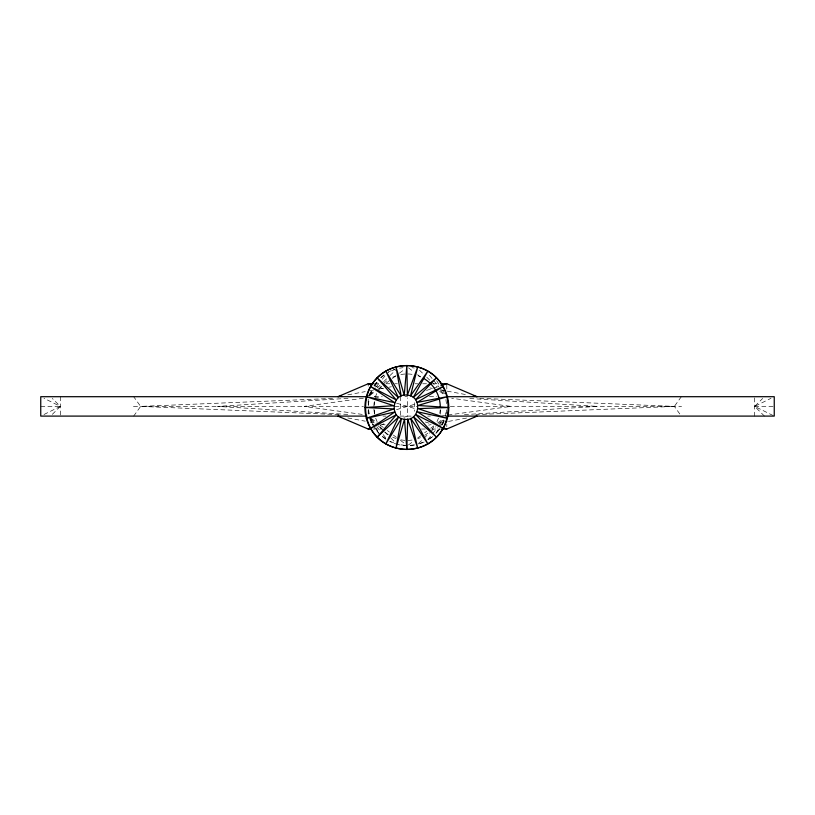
<?xml version="1.0" encoding="UTF-8"?>
<svg xmlns="http://www.w3.org/2000/svg" width="815" height="815" viewBox="0 0 815 815"><rect width="100%" height="100%" fill="white"/><g stroke="black" fill="none" stroke-linecap="round" stroke-linejoin="round"><path stroke-width="0.61" stroke-dasharray="4.08 3.06" d="M368.349 405.269L369.093 399.615M445.459 416.567L446.355 409.792M369.979 395.173L372.16 389.906M441.974 424.992L444.155 419.725M368.788 395.591L371.711 390.069M442.117 424.941L444.46 420.52M368.879 395.632L372.261 390.314M374.971 386.055L377.681 381.797M435.964 433.122L439.356 427.804M440.029 426.744L444.094 420.357M133.68 416.098L140.628 406.4L335.179 398.331M681.32 396.701L674.372 406.4L476.001 414.621M374.156 385.841L379.016 379.515M435.984 433.285L439.448 428.761M368.991 395.723L375.277 387.94M376.061 386.962L379.209 383.07M382.347 379.179L385.495 375.287M427.936 439.458L431.869 434.599M432.653 433.621L437.37 427.783M438.154 426.805L443.655 419.99M52.333 414.336L60.341 406.4L52.333 398.464M764.45 416.098L754.659 406.4L762.667 398.464M370.02 394.929L373.657 391.394M377.304 387.869L380.035 385.22M383.671 381.685L389.132 376.387M390.049 375.501L395.509 370.204M418.584 443.472L423.138 439.061M424.045 438.175L429.505 432.877M430.412 432.001L435.872 426.703M439.519 423.168L443.156 419.633M384.232 375.145L379.709 378.608A39.303 39.303 0 0 1 384.038 374.869M428.058 439.743L432.571 436.27M370.214 395.183L377.274 389.865M378.282 389.112L382.306 386.076M386.341 383.04L391.373 379.24M392.382 378.486L398.433 373.932M399.442 373.168L404.474 369.378M408.509 444.939L413.541 441.149M417.575 438.113L420.601 435.831M424.635 432.796L426.642 431.278M430.677 428.242L433.702 425.97M437.726 422.934L442.769 419.134M44.02 414.489L60.341 406.4L44.02 398.311M773.16 415.558L754.659 406.4L770.98 398.311M395.224 369.307L387.848 372.363A39.303 39.303 0 0 1 395.153 369.093M418.727 443.92L423.994 441.74M426.551 390.426L432.51 388.46M433.702 388.072L439.652 386.116M380.106 425.114L386.065 423.158M403.924 417.28L407.5 416.098L407.5 397.914M396.538 409.629L416.027 403.883M347.842 394.847L365.242 391.618M370.214 390.691L372.7 390.232M378.914 389.071L383.885 388.144M388.857 387.227L391.343 386.758M428.629 425.114L431.115 424.646M438.572 423.26L447.272 421.65M448.515 421.416L467.158 417.952M363.286 398.26L304.158 406.4L363.286 414.54M441.659 415.925L446.691 415.232M447.944 415.059L510.842 406.4L451.714 398.26M399.584 368.146L402.977 367.697M414.285 444.807L407.5 445.703A39.303 39.303 0 0 1 398.433 444.633M348.005 398.341L217.574 406.4L350.542 414.611M464.458 414.611L597.426 406.4L466.995 398.341M374.543 383.763L378.343 383.763M385.953 383.763L389.753 383.763M394.827 383.763L397.353 383.763M415.11 383.763L417.647 383.763M422.71 383.763L426.52 383.763M432.857 383.763L437.93 383.763M374.38 396.701L382.194 396.701M404.963 396.701L407.5 396.701M429.495 396.701L436.911 396.701M40.75 406.4L60.341 406.4M133.466 406.4L363.388 406.4M394.898 406.4L417.127 406.4M450.349 406.4L681.534 406.4M754.659 406.4L773.028 406.4M383.04 416.098L385.994 416.098M399.89 416.098L413.46 416.098M427.743 416.098L430.32 416.098M373.27 429.036L382.143 429.036M421.447 429.036L425.247 429.036M431.583 429.036L440.457 429.036M479.821 398.331L674.372 406.4L681.32 416.098M338.999 414.621L140.628 406.4L133.68 396.701M412.023 367.697L414.285 367.993M405.238 445.397L397.333 444.358A39.303 39.303 0 0 1 389.855 441.516M429.872 387.92L432.358 388.378M442.301 390.232L446.029 390.925M447.272 391.149L467.158 394.847M347.842 417.952L365.242 421.182M370.214 422.109L375.185 423.036M382.643 424.421L385.128 424.88M374.605 396.701L380.697 398.494M396.538 403.16L416.027 408.916M374.156 385.719L383.682 388.857M425.359 421.987L428.935 423.158M389.957 441.302L395.224 443.482M408.509 367.86L413.541 371.65M417.575 374.686L420.601 376.968M439.743 391.383L443.778 394.419M371.222 418.38L379.281 424.452M380.289 425.206L383.315 427.488M387.349 430.524L389.366 432.042M393.39 435.078L396.416 437.349M400.45 440.385L404.474 443.421M382.429 436.27L386.045 439.051M419.491 370.204L423.138 373.739M426.775 377.274L430.412 380.799M431.329 381.685L436.789 386.982M440.426 390.517L444.073 394.042M370.927 418.747L377.304 424.931M378.211 425.817L383.671 431.115M384.588 432.001L390.049 437.298M390.956 438.175L395.509 442.596M429.505 375.287L432.653 379.179M433.437 380.147L438.939 386.962M439.723 387.94L444.44 393.777M370.56 419.022L376.061 425.838M376.846 426.805L379.994 430.697M383.132 434.599L386.279 438.49M379.016 433.285L373.464 426.051A39.303 39.303 0 0 1 370.193 418.747M436.646 380.737L440.029 386.055M369.552 418.227L374.971 426.744M375.644 427.804L379.036 433.122M369.959 419.419L372.883 424.941M442.84 389.906L444.155 393.064M368.349 409.813A39.303 39.303 0 0 0 369.541 416.567L373.026 424.992M445.907 399.615L446.651 405.269M368.645 409.792L369.541 416.567M754.659 397.914L754.659 416.098M446.803 384.935L446.803 389.641M446.803 424.33L446.803 426.683M440.395 410.037L440.395 416.098M414.662 402.763L414.662 411.249M400.338 396.701L400.338 416.098M374.605 401.551L374.605 405.187M374.605 410.037L374.605 416.098M368.197 383.763L368.197 386.116M368.197 399.126L368.197 405.187M368.197 410.037L368.197 416.098M60.341 396.701L60.341 416.098M446.651 409.813A39.303 39.303 0 0 1 445.734 415.467M444.022 420.907A39.303 39.303 0 0 1 442.087 425.063M439.693 428.935A39.303 39.303 0 0 1 436.076 433.376M432.765 436.504A39.303 39.303 0 0 1 428.12 439.856M424.116 442.015A39.303 39.303 0 0 1 418.767 444.053M414.336 445.102A39.303 39.303 0 0 1 408.631 445.683M385.913 439.244A39.303 39.303 0 0 1 381.369 435.75M379.709 434.191A39.303 39.303 0 0 1 374.656 427.987M368.217 405.269A39.303 39.303 0 0 1 368.798 399.564M369.847 395.132A39.303 39.303 0 0 1 371.885 389.784M374.044 385.78A39.303 39.303 0 0 1 377.396 381.135M440.202 409.66A33.232 33.232 0 0 1 439.713 413.368M438.439 418.156A33.232 33.232 0 0 1 437.003 421.61M433.804 426.917A33.232 33.232 0 0 1 432.245 428.863M427.783 433.162A33.232 33.232 0 0 1 424.737 435.332M420.357 437.645A33.232 33.232 0 0 1 418.034 438.552M412.023 440.049A33.232 33.232 0 0 1 400.878 439.835M396.1 438.552A33.232 33.232 0 0 1 392.636 437.125M388.348 434.65A33.232 33.232 0 0 1 379.596 425.899M377.121 421.61A33.232 33.232 0 0 1 375.695 418.156M374.411 413.368A33.232 33.232 0 0 1 374.411 401M375.308 397.394A33.232 33.232 0 0 1 377.121 392.759M378.914 389.509A33.232 33.232 0 0 1 381.084 386.463M383.559 383.682A33.232 33.232 0 0 1 388.348 379.719M392.636 377.243A33.232 33.232 0 0 1 396.1 375.807M400.878 374.533A33.232 33.232 0 0 1 412.023 374.319M418.034 375.807A33.232 33.232 0 0 1 420.357 376.724"/><path stroke-width="1.22" d="M373.27 383.763L368.197 383.763L337.899 396.701L341.628 395.998M441.73 429.036L446.803 429.036L477.101 416.098L474.615 416.567M440.844 385.719L446.803 383.763L477.101 396.701L473.372 395.998M340.385 416.567L337.899 416.098L368.197 429.036L371.772 427.865M440.457 383.763L446.803 383.763M367.005 396.701L40.75 396.701L40.75 416.098L366.944 416.098M446.732 396.701L774.25 396.701L774.25 416.098L446.803 416.098M368.197 429.036L370.733 429.036M368.197 383.763L371.772 384.935M443.228 427.865L446.803 429.036M423.678 378.405A33.232 33.232 0 0 1 440.294 407.184M407.683 419.236L406.848 449.432C351.856 447.944 351.856 367.056 406.848 365.568C461.84 367.056 461.84 447.944 406.848 449.432L404.505 419.267C388.938 417.993 391.984 392.677 407.408 395.132C422.985 396.416 419.939 421.722 404.505 419.267L395.998 448.005L401.438 418.482L385.882 443.808L398.667 416.923L377.202 437.146A41.932 41.932 0 0 1 395.998 366.995A41.932 41.932 0 0 1 447.353 418.35A41.932 41.932 0 0 1 377.202 437.146L396.396 414.713L370.54 428.466L394.786 411.983L366.343 418.35L393.93 408.926L364.916 407.5L393.889 405.748L366.343 396.65L394.674 402.671L370.54 386.534L396.233 399.91L377.202 377.854L398.454 397.639L385.882 371.192L401.184 396.019L395.998 366.995L404.24 395.163L406.848 365.568L407.408 395.132L417.698 366.995L410.485 395.917L427.814 371.192L413.256 397.476L436.494 377.854L415.518 399.696L443.156 386.534L417.137 402.427L447.353 396.65L417.993 405.483L448.78 407.5L418.034 408.651L447.353 418.35L417.239 411.728L443.156 428.466L415.691 414.499L436.494 437.146L413.47 416.76L427.814 443.808L410.74 418.38L417.698 448.005L407.683 419.236"/></g></svg>
